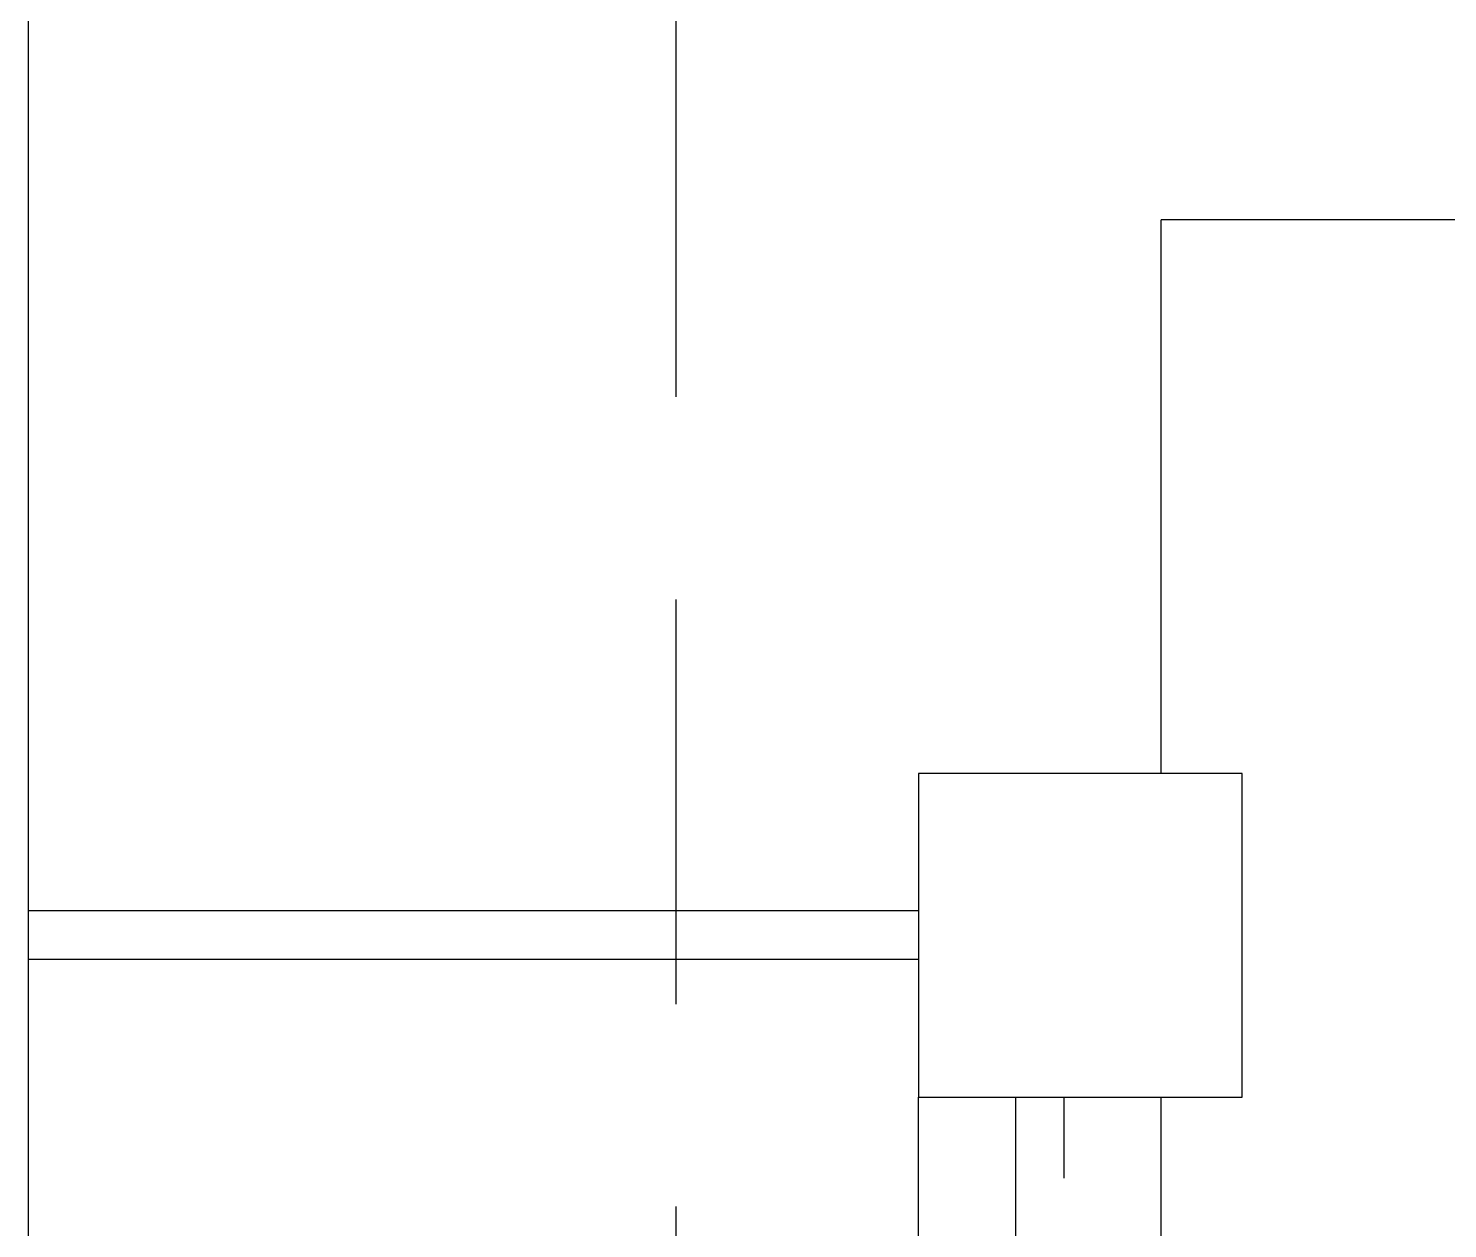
# Model space of a CAD drawing. Header units: inches. Extents: x 542650 to 544515, y 9574150 to 9574595.
# Drawn here: x 542787.416 to 542788.293, y 9574244.87 to 9574245.611 of the extents above; entities that cross this region are included whole.
import ezdxf

# ---------------------------------------------------------------- set-up
doc = ezdxf.new("R2010")
doc.units = ezdxf.units.IN
doc.header["$MEASUREMENT"] = 0
doc.linetypes.add('HIDDEN', pattern=[0.375, 0.25, -0.125])
doc.linetypes.add('HIDDEN2', pattern=[0.1875, 0.125, -0.0625])
doc.layers.add('I-ARQ', color=8, linetype='Continuous')

msp = doc.modelspace()

# ---------------------------------------------------------------- linework, layer by layer
at = {"layer": 'I-ARQ', "linetype": 'HIDDEN'}
msp.add_line((542787.8159, 9574251.6334), (542787.8159, 9574229.6934), dxfattribs=at)
at = {"layer": 'I-ARQ'}
for p, q in [((542787.4159, 9574230.6384), (542787.4159, 9574249.7884)), ((542787.4159, 9574230.6384), (542787.4159, 9574249.7884)), ((542787.4159, 9574230.6384), (542787.4159, 9574249.7884)), ((542788.1159, 9574245.1509), (542788.1159, 9574245.49279)), ((542790.5909, 9574245.49279), (542788.1159, 9574245.49279)), ((542788.1659, 9574245.1509), (542787.9659, 9574245.1509)), ((542787.9659, 9574245.1509), (542787.9659, 9574244.9509)), ((542788.1659, 9574245.1509), (542787.9659, 9574245.1509)), ((542787.9659, 9574245.1509), (542787.9659, 9574244.9509)), ((542788.1659, 9574244.9509), (542788.1659, 9574245.1509)), ((542788.1659, 9574244.9509), (542788.1659, 9574245.1509)), ((542787.9659, 9574245.0659), (542787.4159, 9574245.0659)), ((542787.9659, 9574245.0659), (542787.4159, 9574245.0659)), ((542787.9659, 9574245.0659), (542787.4159, 9574245.0659)), ((542787.9659, 9574245.0359), (542787.4159, 9574245.0359)), ((542787.9659, 9574245.0359), (542787.4159, 9574245.0359)), ((542787.9659, 9574245.0359), (542787.4159, 9574245.0359)), ((542787.9659, 9574240.3134), (542787.9659, 9574244.9509)), ((542787.9659, 9574244.9509), (542788.1659, 9574244.9509)), ((542787.9659, 9574244.9509), (542788.1659, 9574244.9509)), ((542788.1159, 9574244.23939), (542788.1159, 9574244.9509))]:
    msp.add_line(p, q, dxfattribs=at)
at = {"layer": 'I-ARQ', "linetype": 'HIDDEN2'}
for p, q in [((542788.0259, 9574244.9509), (542788.0259, 9574244.4509)), ((542788.0559, 9574244.4509), (542788.0559, 9574244.9509))]:
    msp.add_line(p, q, dxfattribs=at)

doc.saveas('drawing.dxf')
